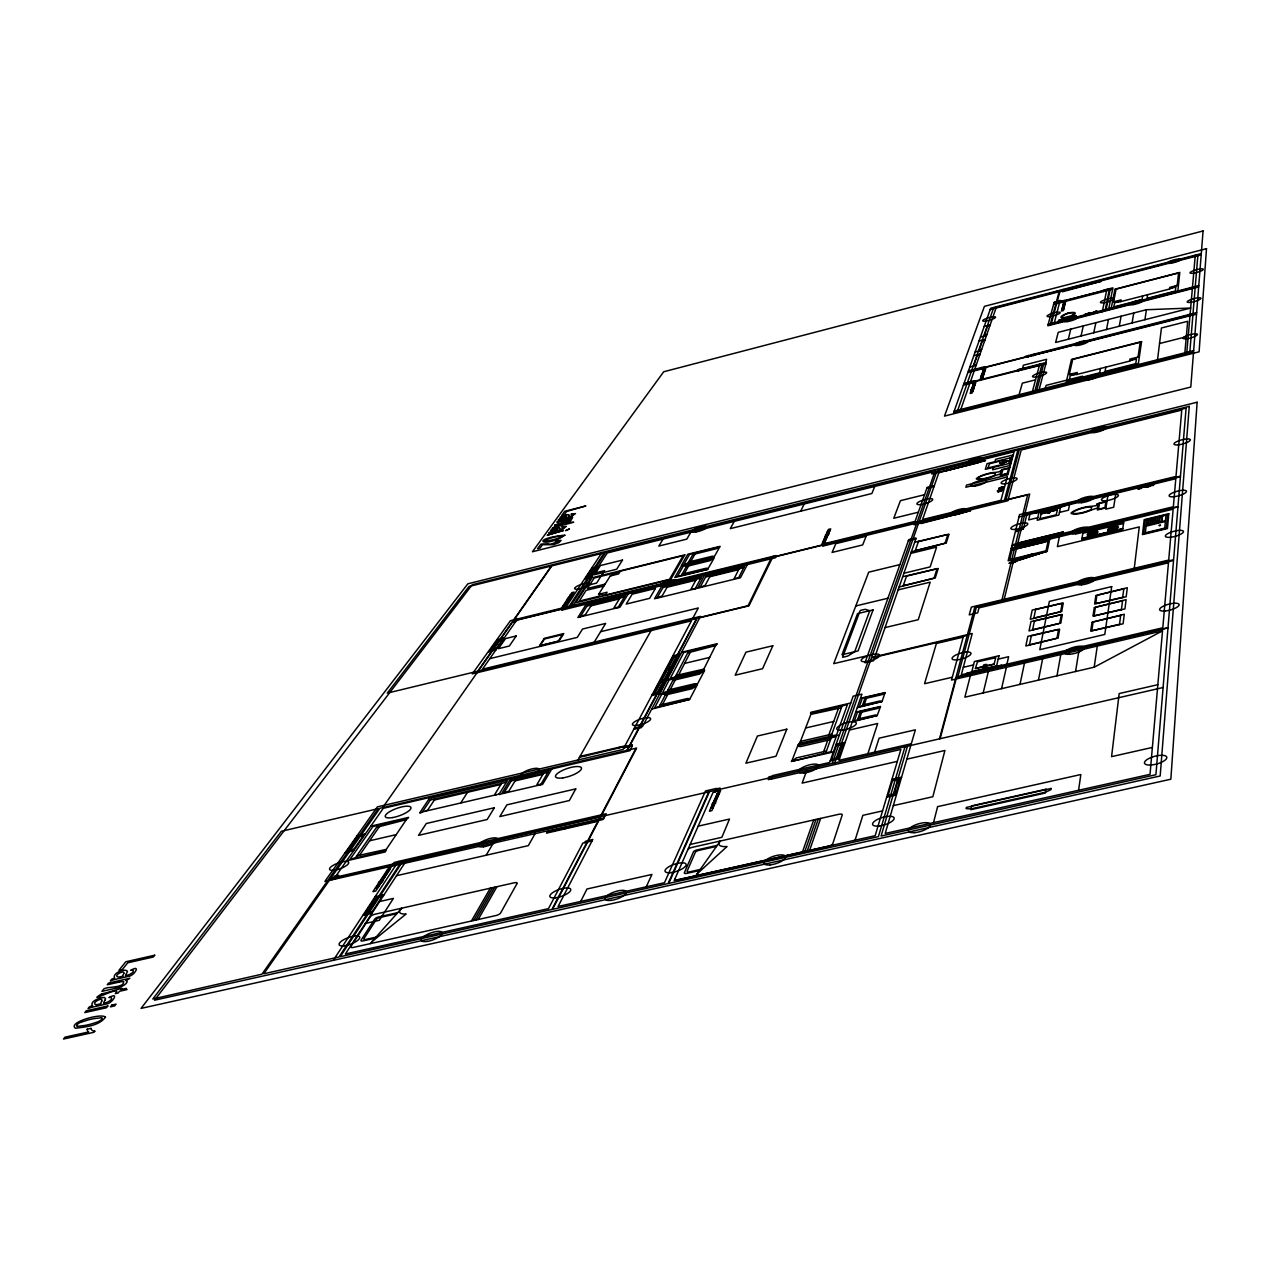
<?xml version="1.0" encoding="UTF-8"?>
<svg xmlns="http://www.w3.org/2000/svg" width="1270" height="1270" viewBox="0 0 1270 1270"><rect width="100%" height="100%" fill="white"/><g stroke="black" fill="none" stroke-linecap="round" stroke-linejoin="round"><path stroke-width="1.5" d="M566.595 515.953L566.531 516.287A22.622 5.001 -17.9 0 0 566.499 517.366L565.61 517.588A7.128 1.572 -17.9 0 1 563.086 518.144L561.546 517.588L566.404 515.652M1011.809 562.308L1011.491 560.578L1031.446 554.355M747.331 564.61L740.394 577.818L738.41 578.199L744.537 566.071L706.469 575.405L699.913 587.55L697.547 588.185L704.628 575.088M1012.015 561.769L1012.063 560.578L1033.986 553.72M986.044 667.306L986.361 664.781M697.516 588.2L695.15 588.836L701.77 576.628L663.924 585.914L656.876 598.122L654.526 598.773L662.13 585.581M963.628 635.556L951.532 680.069L1162.526 630.841L1150.033 774.335L885.206 833.453L915.368 729.821L879.078 738.188L874.601 752.173M1186.656 354.012L1195.276 255.143M1184.862 352.806L1187.672 321.294L1161.431 327.993L1157.541 359.712M1166.416 527.987L1167.622 514.779M1164.796 527.891L1165.987 515.064L1146.842 519.7L1145.381 532.559M1161.351 521.557L1161.891 516.064M1161.907 521.43L1162.447 515.938M1158.986 522.129L1159.526 516.636M1159.526 522.002L1160.082 516.493M1156.779 522.668L1157.351 517.16M1157.335 522.526L1157.891 517.033M1155.017 523.097L1155.589 517.588M1177.83 290.957L1179.814 272.415L1114.917 289.195L1111.266 308.086M1154.462 523.224L1155.049 517.716M1177.211 285.417L1178.56 273.002L1116.076 289.163L1113.647 301.8L1120.743 301.609L1169.559 289.036L1177.211 285.417L1169.765 287.353L1169.559 289.036M1152.271 523.748L1152.858 518.239M1152.811 523.621L1153.398 518.112M1150.064 524.288L1150.668 518.779M1150.62 524.145L1151.207 518.636M1152.652 484.87L1153.509 484.14M1148.413 524.685L1149.032 519.176M1153.351 485.537L1153.446 484.68M1150.715 486.188L1150.81 485.331M1152.049 485.711L1152.223 484.172M1146.397 525.415L1147.858 524.812L1148.477 519.303M1149.175 485.553A11.462 3 -15.2 0 0 1149.382 486.41L1147.334 486.902A11.43 3 -15.3 0 0 1147.763 485.902M1150.287 485.457L1153.97 484.553L1147.556 485.95M1143.667 533.463L1145.191 520.192M1147.588 485.584L1147.477 486.632L1144.413 487.378L1144.54 486.331M1134.269 568.277L1139.269 526.907L1057.386 546.64L1059.402 536.654M1141.095 488.521L1141.206 487.664M1141.27 487.172L1140.412 487.855M1141.73 487.537L1137.952 489.14L1144.492 486.775M1139.793 488.696L1140 487.156M1138.46 489.172L1138.571 488.315M1122.664 597.598L1123.823 588.55M1119.489 624.634L1120.711 615.093M1121.394 609.759L1122.585 600.488M1158.049 266.065L1158.24 264.747M1078.579 790.289L1080.849 774.525L937.593 806.656L933.513 822.674M1147.588 294.703L1147.048 298.323L1175.385 291.02L1175.829 287.052L1171.257 288.242M970.375 675.672L964.867 697.182L1094.184 667.194L1097.28 646.065M1144.921 319.738L1146.381 309.737L1190.673 308.038L1055.64 342.455L1058.212 332.343L1146.381 309.737M1138.031 357.045L1140.206 342.265L1072.721 359.426L1069.276 374.459L1076.833 374.475L1129.633 361.109L1138.031 357.045L1129.951 359.092L1129.633 361.109M1115.79 493.347L1113.695 507.238L1105.726 509.175L1107.932 495.252M1090.724 630.793L1092.025 622.411M1093.025 615.871L1094.28 607.727M1142.619 295.974L1142.063 299.609L1113.853 306.864L1114.631 302.816L1119.156 301.657M1095.677 603.425L1096.899 595.471M1091.803 630.539L1093.089 622.157M1094.089 615.617L1095.343 607.473M1094.629 603.679L1095.851 595.725M982.869 668.004C988.917 667.734 980.313 669.56 984.393 665.924M1105.821 502.11L1104.916 507.619L1098.613 509.238M628.301 593.804L619.887 607.282L617.966 607.647L625.459 595.281L588.042 604.457L580.136 616.823L577.866 617.506L586.343 604.107M1075.563 671.512L1079.008 650.319M1132.094 323.024L1133.729 312.976M1098.486 509.079L1099.439 503.539L1105.726 501.967M983.821 665.417L986.314 664.67M1056.989 675.815L1060.783 654.574M1119.283 326.311L1121.077 316.23M1120.743 301.609L1121.045 299.895L1113.647 301.8M1061.736 611.267L1063.212 603.266M1057.005 638.08L1058.545 629.682M1059.767 623.11L1061.275 614.934M1058.069 637.826L1059.624 629.428M1060.815 622.856L1062.323 614.68M1105.868 367.125L1105.059 371.443L1135.745 363.696L1136.444 358.95L1131.506 360.204M1060.688 611.505L1062.165 603.52M1100.503 368.49L1099.661 372.808L1069.149 380.524L1070.245 375.714L1075.15 374.475M1038.463 680.117L1042.606 658.812M1106.503 329.581L1108.472 319.469M1069.546 504.619L1068.451 510.207L1059.45 512.397M1108.488 310.182L1112.885 287.814L1103.106 290.385L1103.312 291.592M1115.076 277.209L1115.33 275.876M1064.816 506.047L1034.59 513.318M1105.726 290.973L1106.011 289.592M1102.281 311.769L1106.853 289.369M551.831 768.953L542.576 784.415L540.702 784.733L548.973 770.509L512.381 779.05L503.73 793.258L501.491 793.925L510.778 778.542M1029.383 645.144L1031.399 635.492M1032.526 630.079L1034.478 620.697M1057.481 509.921L1056.132 514.842L1040.193 518.668M1049.718 539.178L1047.147 551.402L1008.142 560.8L1019.556 514.62L1175.988 476.44L1181.767 410.083L1021.255 449.993L1007.888 500.713L822.579 546.163L823.23 544.671M1033.748 618.426L1035.685 609.251M1020 684.403L1024.477 663.051M1093.74 332.835L1095.867 322.691M1081.945 378.825L1082.5 376.174L1046.083 385.381L1045.4 388.048M1045.845 551.72L1048.433 539.48M1095.359 312.341L1095.581 311.356M1049.623 510.413C1047.956 510.588 1053.306 509.492 1049.671 512.08M1094.026 312.182L1097.026 310.991L1091.867 312.801M1044.877 541.988L1015.286 549.132M1091.803 313.087L1089.342 313.277M1076.833 374.475L1077.277 372.443L1069.276 374.459M1089.406 313.706L1089.724 312.61L1088.072 313.261A8.985 1.857 -15.8 0 1 1088.184 313.785M1087.326 313.912L1084.453 314.658L1089.469 313.468M1001.57 688.673L1006.396 667.274M1006.935 664.162L1008.618 656.701L998.188 659.146M1081.008 336.106L1083.294 325.914M1085.771 314.817L1085.993 313.833M1040.051 518.541L1041.082 513.921M1001.601 665.178L966.803 673.179M1000.935 665.559L967.296 673.417M995.664 657.876L994.14 664.115L975.408 668.48M1029.97 514.271L1028.637 519.906L1037.781 517.684M1075.801 315.627L1073.261 316.373M1075.817 317.198L1076.182 315.611L1058.672 320.119L1058.259 321.723M983.186 692.928L988.362 671.481M1068.292 339.344L1070.753 329.136M1019.334 544.005L1019.683 542.528L1063.45 531.939L1013.19 544.56L1012.936 545.56M1022.921 529.066L1016.397 531.558L1016.635 530.59M1026.731 515.064L1023.398 528.939L1015.524 530.86M1009.444 560.483L1012.476 548.18M975.439 668.369L977.44 661.861L995.616 657.749M1063.434 309.277L1065.133 302.72M1065.705 301.308L1063.339 310.594L1061.387 311.102L1064.609 300.339L1059.958 301.498M1061.99 309.658L1063.688 303.085M1059.196 321.104L1060.275 319.897M1062.18 309.61L1063.879 303.038M1063.244 309.34L1064.927 302.768M1045.734 362.617L1046.591 359.315L1023.382 365.236L1022.429 368.554M1061.387 302.435L1061.752 301.038M1038.669 391.382L1046.226 362.49L1018.27 369.602M1053.957 324.199L1060.148 300.355L1054.259 302.403M1062.672 290.798L1062.418 291.783L1101.407 281.257L1057.005 292.275M1062.784 290.766L1063.149 289.417M568.531 516.858A28.813 6.366 -17.8 0 1 568.801 515.62L568.817 515.35M1031.97 393.081L1039.749 364.141M939.498 738.759L967.232 635.397L871.363 658.05L834.692 762.794M967.391 634.809L974.836 607.076L1001.76 600.662L1027.605 494.856L919.194 521.446L871.569 657.463L972.233 633.508L961.326 674.814L1162.796 627.777L1173.147 509.159L1011.19 548.497M940.133 738.616L956.564 677.259L1168.003 627.904M1002.093 490.331L1002.395 489.204M1002.633 488.363L1002.935 487.251M1009.491 464.423L1011.618 456.597M1007.332 473.297L1008.65 468.471M1056.878 292.306L1057.259 290.957M1000.601 491.315L1000.871 490.299L997.823 491.871L1000.633 491.172M1001.808 486.918L998.76 488.474L1003.316 487.362M1001.633 488.617L1001.935 487.489M1001.649 489.394L1001.522 489.839A10.906 2.762 -16.1 0 0 998.474 490.68L997.204 490.998L998.633 490.109A10.827 2.715 -16 0 0 1001.633 489.458M998.284 491.887L998.553 490.871M1001.363 474.774L1002.808 469.789L1008.555 468.328M1002.506 462.661L1000.855 463.121L1008.38 461.026M1008.65 460.804L1002.903 462.248M1033.526 355.775L1033.971 354.171M988.108 467.916L1003.205 464.296L1005.126 459.93M1004.173 463.804L1005.221 460.026M1019.064 394.716L1022.334 383.175L1035.526 379.825M1024.255 369.602L1024.731 367.967M1028.16 357.14L1028.621 355.536M568.801 515.429L568.817 515.382A13.335 2.937 -18 0 0 568.865 515.128M1025.779 357.219L1196.515 314.166M993.283 467.392L992.6 469.773L1010.031 465.455L1012.857 455.041L995.616 459.311L994.934 461.708M1025.271 357.346L1025.557 356.314L1196.642 312.626M1018.826 370.999L1019.302 369.348L1015.873 371.221M895.461 795.115L900.605 777.478M907.447 746.331L881.094 836.041L1155.922 774.716L1173.543 560.451L976.328 607.409L957.818 676.767L1168.019 627.697M904.938 746.903L878.411 836.628L668.75 883.412L709.438 791.718M1016.397 371.094L1045.797 364.125M988.028 467.804L989.505 463.756L1004.554 459.946M887.651 796.877L892.905 779.24M559.498 528.447L559.578 528.209A13.525 3.016 -18.1 0 0 559.61 527.987M855.075 840.184L862.854 815.34L882.555 810.895M934.117 577.977L936.958 569.024M945.15 543.068L947.801 534.702M935.323 577.691L938.149 568.738M946.309 542.782L948.944 534.432M867.87 753.713L877.697 723.487L849.455 730.028M876.649 715.661L875.649 714.915L857.79 719.058M879.475 707.057L877.792 708.406L860.028 712.533M881.253 701.627L880.269 700.897L862.616 705.009M884.015 693.214L882.364 694.547L864.806 698.643M880.3 706.834L857.425 712.184L854.44 720.804L877.205 715.534L880.586 706.453L855.932 712.041M884.936 692.944L862.235 698.309L859.314 706.739L882.047 701.469L885.111 692.594L860.743 698.183M559.514 528.399L559.53 528.352A29.21 6.54 -17.9 0 0 559.244 529.78M982.424 377.126L984.964 369.522M982.631 377.079L985.171 369.475M984.187 374.507L983.424 374.698M984.091 367.855L980.297 379.127L982.361 378.603L985.949 367.855L967.867 372.523M981.091 377.46L983.647 369.856M981.297 377.412L983.853 369.808M984.599 367.728L984.949 366.697L968.438 370.903M981.123 375.285L981.932 374.967M1110.694 528.51L1113.282 527.542M974.122 388.731L973.344 388.922M981.361 369.078L981.9 367.474M859.441 718.677L861.679 712.153M864.251 704.628L866.426 698.262M972.296 391.43L974.979 383.588M972.502 391.382L975.185 383.524M903.129 586.042L906.669 575.755M915.21 550.91L918.512 541.306M857.425 720.122L860.393 711.486M862.266 706.041L865.156 697.627M971.058 389.382L971.836 389.191M974.106 381.841L970.121 393.494L972.201 392.954L975.979 381.857L963.406 385.096M970.947 391.779L973.63 383.921M971.153 391.731L973.836 383.873M974.614 381.714L974.979 380.651L964.009 383.413M809.593 850.44L820.674 818.388M971.344 383.064L971.915 381.397M933.72 486.664L934.021 485.807L927.163 487.362L915.099 521.383L827.135 542.973L826.119 545.29M939.054 471.329L938.546 472.805L985.52 460.534L931.894 474.012L932.593 472.043L607.314 552.942L573.087 605.33M807.196 850.979L818.34 818.928M915.686 538.956L916.019 538.004L908.78 539.607L864.997 662.781L873.522 660.765L915.845 538.909L908.24 540.766M914.448 523.621L914.051 524.732L970.597 510.699L921.052 523.51L921.623 521.875M921.194 523.478L921.766 521.827M960.199 411.21L996.49 306.721M804.815 851.503L816.007 819.452M838.581 758.889L844.264 742.585M802.434 852.043L813.673 819.975M973.598 366.03L977.567 354.663M978.837 351.044L982.678 340.106M984.091 336.042L987.79 325.501M832.215 763.365L917.194 521.938L772.382 557.466M831.167 760.587L836.946 744.268M1092.263 534.305L1095.184 532.813M825.77 752.856L831.183 737.822M823.627 751.665L827.754 740.267M831.151 736.092L842.074 705.866M828.834 734.822L838.438 708.422M806.593 771.033L802.116 783.114L897.334 761.381M985.695 667.385L983.282 668.068M793.21 760.349L796.195 757.968L826.437 751.014M799.036 745.252L798.671 746.442L800.592 746.554L830.532 739.632M791.972 760.651L797.83 745.506L836.2 736.663L830.834 751.697L791.289 761.46L833.374 751.967M799.687 743.363L811.403 713.026M999.712 463.153L1002.601 462.216M874.728 486.553L871.871 493.506L730.313 528.637L734.187 521.51M494.808 794.353L501.555 783.399M1089.977 533.956L1095.105 532.511M712.629 807.799L718.82 793.559M715.74 803.069L714.804 803.291M712.153 803.672L713.073 803.465M712.66 803.783L709.406 811.212L711.883 810.657L720.63 790.543L715.153 791.797M712.756 803.529L720.058 788.067L716.423 788.908M711.025 808.164L717.232 793.925M711.264 808.101L717.471 793.877M1050.56 510.619L1050.131 512.334M983.266 667.607L984.171 665.528M824.595 541.703L829.231 531.146M824.817 541.655L829.469 531.082M823.817 544.528L830.691 528.86L828.373 529.431L821.801 544.37L827.087 543.068M823.071 542.084L827.722 531.527M823.293 542.02L827.945 531.463M708.819 791.861L668.099 883.555L552.529 909.352L600.869 816.61L1163.098 687.514M1115.568 527.923L1114.409 528.828M646.255 886.809L651.923 874.458L586.962 889L580.723 901.43M800.735 511.159L804.1 504.111M775.684 556.339L776.049 555.593L510.429 620.697L472.329 673.878L691.467 620.808L623.046 749.443L377.412 806.879L324.914 881.396L603.901 818.023M776.272 556.197L775.557 557.689L561.61 610.172L562.642 608.616M773.176 556.228L748.951 605.822L697.103 618.379L627.507 750.205M703.199 670.433L715.978 644.7M696.119 686.34L661.575 694.547L654.685 707.692L689.61 699.452L696.865 685.625L659.447 694.357M703.548 671.735L669.211 679.942L662.511 692.753L697.167 684.578L704.691 670.306M688.562 699.691L689.007 698.627L687.308 698.563L660.067 705.009M695.071 686.594L692.245 688.658L665.242 695.055M695.96 684.816L696.389 683.784L694.706 683.736L667.814 690.118M702.31 672.068L699.532 674.068L672.862 680.434M1008.634 461.026L1008.126 461.248M123.714 973.677C126.174 969.026 112.411 975.392 118.11 977.09A10.493 3.127 -21.6 0 0 121.491 976.519L122.777 976.265M739.108 568.785L734.235 578.453L738.568 577.834M101.695 1001.22C104.188 996.029 90.122 1003.078 95.996 1004.634M678.704 674.799L690.356 652.256M675.148 677.116L688.546 651.288M662.591 704.405L667.75 694.468M670.306 689.531L675.322 679.831M635.905 748.443L600.392 816.499L330.772 878.3L379.92 808.26L636.587 748.093L600.996 816.356M659.225 706.612L666.067 693.483M667.004 691.69L673.656 678.894M584.708 842.629L585.375 841.359L592.804 839.438L558.07 906.494L664.464 882.745L705.501 790.956L716.629 788.4L715.058 792.004L713.01 792.48L674.211 880.554L875.157 835.708L900.89 749.427L771.35 779.113L772.779 775.525L829.659 762.476L853.154 696.166L861.933 694.103L838.93 760.349L911.32 743.744M596.709 819.674L595.551 821.88L546.529 833.104L547.084 832.12L565.499 828.008M631.666 746.03L632.365 744.744L579.39 757.317M642.001 726.408L641.334 727.662L634.778 729.028L635.333 727.98M659.019 693.817L679.863 654.209M588.359 823.531L588.883 822.547M626.951 750.348L696.595 618.506L477.949 671.465L382.81 807.403M654.669 693.991L661.21 681.641M692.848 618.22L698.294 607.981L600.583 631.714M624.903 747.617L625.935 745.665L579.882 756.444M652.526 695.357L673.592 655.717M710.232 575.85L705.12 585.391L700.072 587.248M618.712 748.125L619.173 747.252M714.232 556.8L720.026 546.354L687.769 554.26L681.418 565.388L714.089 557.276L683.99 564.229L689.626 554.307L719.63 546.878M707.93 568.881L714.026 558.197L681.339 566.134L674.83 577.533L707.898 569.341L677.434 576.358L683.212 566.198L713.375 558.768M564.499 828.881L565.086 828.754M713.184 557.038L713.549 556.244L712.073 556.26L688.594 562.054M718.55 547.164L716.153 548.783L692.833 554.545M706.977 569.103L707.342 568.277L705.85 568.293L682.101 574.135M712.47 558.99L710.025 560.642L686.451 566.452M696.293 579.342L691.039 589.089L695.309 588.47M553.688 831.469L554.228 830.485M586.121 755.745L586.613 754.872M577.993 759.968L651.081 630.587M690.769 561.515L694.992 554.022M684.308 573.595L688.626 565.912M535.369 833.168L528.336 845.614L396.494 875.713M687.911 563.261L693.515 553.355M681.403 575.389L687.133 565.229M478.187 919.512L496.967 886.682M475.917 920.02L494.744 887.19M667.607 586.375L662.114 595.963L657.05 597.837M471.392 921.02L490.315 888.19M473.662 920.528L492.538 887.682M104.87 1000.284L105.235 999.617A20.082 6.064 -21.9 0 0 105.616 998.76L104.41 997.426L100.457 997.95M690.88 532.162L686.832 539.115L658.828 546.068L663.067 539.083M543.449 773.382L536.861 784.749L540.925 784.304M486.124 855.25L493.538 842.756M515.699 779.859L508.937 791.019L503.936 792.909M619.919 597.995L613.966 607.87L618.157 607.282M594.233 642.112L605.679 623.411L582.533 629.031L577.278 637.381L489.807 658.638M498.951 794.417L507.635 780.24L431.689 797.973L422.164 812.276M605.314 595.09L607.108 592.233L598.599 594.328L610.267 575.961L620.347 571.167L683.165 555.641L669.544 579.311L605.314 595.09L598.599 594.328M620.347 571.167L618.617 573.913L610.267 575.961M591.55 604.949L585.375 614.664L580.327 616.521M600.091 594.503L598.98 596.249L579.152 601.123L586.121 590.375L603.901 585.994M612.505 574.897L613.569 573.23L594.154 578.025L587.343 588.502L605.076 584.136M460.677 803.005L467.535 792.289M558.371 641.017L562.515 634.603M559.102 640.842L563.785 633.571L544.354 638.302L539.528 645.605M370.999 913.574L383.159 894.985M590.852 577.263L597.741 566.722M404.733 863.108L345.376 953.976L548.481 908.637L582.882 843.042L592.026 840.962M540.274 645.414L544.512 638.985M333.264 960.342L398.304 861.409L606.123 813.737L603.139 819.499L565.563 827.881M566.007 607.06L601.996 552.45M363.776 915.21L376.015 896.604M565.023 609.33L566.611 606.917M585.327 578.628L592.264 568.071M377.603 887.428L389.334 869.696M377.888 887.365L389.62 869.632M381.921 881.729L375.777 891.016L372.935 891.667L389.572 866.584M382.111 881.428L394.033 862.505L398.208 861.552M564.737 605.52L572.024 594.487M563.197 608.489L574.024 592.106L571.786 592.661L561.451 608.266L566.547 607.012M376.047 887.778L387.794 870.045M435.118 798.894L427.784 809.942L425.132 811.26M563.483 605.822L570.801 594.789M419.719 812.848L430.038 797.401M385.112 851.075L407.035 818.594M1111.615 529.542L1112.425 529.257M359.632 855.17L379.333 826.722M355.314 857.933L377.936 825.357M335.455 878.983L338.661 875.205L334.534 876.157L331.994 879.777M495.094 650.192L503.396 638.302M515.763 621.411L482.441 669.211L700.437 616.379L642.668 726.25L634.333 728.218M516.874 619.855L517.43 619.061L514.604 619.76L512.969 622.094L516.35 621.268L517.446 619.712M352.838 850.805L364.474 834.184M336.185 875.649L383.238 808.323L629.809 750.729L632.349 745.871L623.887 747.855M514.096 621.824L515.795 619.379M715.534 645.605L687.721 652.891M489.315 651.605L497.681 639.699M491.363 650.383L498.507 640.191M346.075 852.376L357.791 835.724M695.706 875.856L720.296 841.026A16.558 5.509 -18 0 0 727.043 846.519L697.151 873.808M406.321 819.658L376.539 827.373M1002.268 490.299L998.363 491.601M1041.114 513.858L1057.402 509.81L1041.098 513.842M1048.448 511.032L1050.877 510.381M1050.1 512.604L1050.004 512.096M94.901 1031.097L93.964 1032.288L63.5 1039.035L64.992 1037.177L88.694 1031.938A26.464 8.176 -21.9 0 1 87.249 1029.192M1048.02 512.937L1048.242 511.318M1147.016 486.458L1145.08 486.997M1145 486.807L1146.985 486.267M985.25 667.575L983.742 668.004M983.599 667.782L985.266 667.29M935.164 577.913L899.144 587.01M1057.974 638.016L1025.827 645.97L1027.859 636.318L1059.386 629.174M370.205 943.658L401.669 908.209A16.272 5.144 -20 0 0 406.114 913.987L372.062 941.562M699.833 587.629L738.442 578.215M503.634 793.353L540.718 784.749M1001.697 489.077L999.919 489.601M1092.137 622.221L1124.283 614.251L1123.093 623.776L1091.009 631.063M999.807 489.41L1001.665 488.871M1094.391 607.536L1126.109 599.662L1124.95 608.917L1093.279 616.125M946.198 542.957L911.352 551.847M1060.64 623.125L1029.017 630.92L1031.002 621.522L1062.101 614.426M1113.79 527.606L1115.489 527.59M1061.593 611.473L1030.272 619.252L1032.224 610.06L1062.942 603.012M1000.252 462.963L1007.062 461.058M1090.787 534.273L1092.438 534.178M1004.046 463.947L1003.348 464.248M109.014 997.664C120.285 990.838 111.919 1004.157 106.045 1004.014A18.066 5.477 -21.8 0 1 103.537 1004.634L93.774 1006.856A38.417 11.748 -22 0 0 91.424 1007.428A9.192 2.794 -21.9 0 0 88.059 1008.586L89.551 1006.729A9.049 2.746 -21.9 0 1 92.488 1005.776M130.81 970.328C141.843 963.708 133.763 976.598 128 976.424A17.685 5.27 -21.5 0 1 125.539 977.043L115.951 979.234A37.576 11.335 -21.8 0 0 113.649 979.805A8.985 2.683 -21.7 0 0 110.347 980.932L111.792 979.138A8.858 2.651 -21.7 0 1 114.665 978.217C111.665 973.582 124.65 967.74 127.492 971.28A19.653 5.842 -21.6 0 1 127.111 972.233L126.778 972.884A42.339 12.748 -21.4 0 0 125.492 975.662M1095.978 595.503L1127.315 587.724L1126.172 596.773L1094.867 603.917M561.959 527.098L566.372 526.367L561.467 529.86A12.192 2.715 -18 0 1 559.689 530.336L559.086 530.495M571.167 514.239L575.532 513.572L570.722 516.938A12.017 2.651 -17.9 0 1 568.976 517.398L568.373 517.557M1007.237 473.44L1001.506 474.916M994.108 664.146L975.503 668.528M1164.638 528.13L1145.651 532.781M1166.178 528.288L1143.968 533.686M1146.238 526.145L1165.098 521.51M1145.35 519.97L1167.352 514.556M1048.798 510.921L1050.163 510.54M1050.147 510.794L1048.925 511.127M1070.753 317.008L1072.721 315.389A10.509 2.159 -15.8 0 0 1069.499 312.753L1067.768 313.198A10.525 2.159 -15.8 0 0 1062.72 317.96L1064.085 318.722M555.006 527.209L573.722 522.256L569.357 522.192L558.054 525.526A14.018 3.127 -18 0 0 555.006 526.351M1007.713 461.248L1006.554 461.581M986.06 665.115L984.361 665.432M1089.946 313.087L1091.359 312.674M1091.39 312.88L1090.025 313.261M558.768 641.112L539.94 645.827M1074.944 317.151L1059.339 321.199M1094.184 667.194L1162.526 630.841M1108.329 530.876L1109.964 530.019M1115.965 526.891L1117.6 526.034M1087.93 535.797L1089.581 534.94M1095.597 531.812L1097.232 530.955M1159.081 525.336L1160.399 524.97M1160.431 525.494L1159.288 525.796M1110.536 529.542L1111.536 529.463M985.917 665.432L986.917 664.464L985.187 664.654M81.201 1022.128L88.281 1019.905A59.88 18.574 -22.2 0 1 93.472 1018.715L101.124 1017.778M1048.337 512.508L1047.512 513.27L1049.195 513.017M101.187 994.156C85.455 1004.284 117.967 986.822 116.697 991.918L115.284 993.68L118.11 993.045L119.507 991.283L127 989.6L126.19 988.362L120.888 989.552L121.904 988.266L105.791 992.934A20.796 6.286 -21.8 0 0 101.521 993.997M798.481 744.553L797.893 745.506M1006.491 461.264L1008.316 460.867M555.006 526.367L552.307 528.383L554.688 527.717M1097.661 507.905L1091.105 510.111A13.494 3.572 -15.6 0 1 1071.181 513.445A4.445 1.175 -15.7 0 1 1071.309 512.778A13.525 3.588 -15.6 0 1 1091.771 506.286L1098.09 505.365M1000.744 473.726L994.632 475.774A12.509 3.08 -16.1 0 1 976.408 478.965A4.112 1.016 -16.2 0 1 976.582 478.377A12.541 3.096 -16.1 0 1 995.601 472.361L1001.379 471.456M1011.507 561.911L1045.131 551.688M1113.552 529.05L1112.282 529.368M100.124 998.045C97.282 998.966 89.678 1002.046 92.488 1005.776M1201.293 253.571L990.648 308.229L953.564 412.893L1193.53 352.266M990.155 309.61L1201.182 254.873M1060.117 300.879L1054.132 302.435L1047.782 325.787L1198.658 286.988M1056.926 302.609L1110.266 288.814L1106.011 310.07L1195.213 287.131M1056.878 302.816L1109.409 289.211L1105.186 310.277L1051.147 324.183L1060.069 290.894L1197.88 255.127L1192.959 314.166L971.598 370.681L993.521 308.15L1059.275 291.1L1050.274 324.596L1195.197 287.322M1053.592 304.451L1112.615 289.179M1063.434 303.149L1065.371 302.657M984.202 326.438L990.171 324.882M987.488 326.374L989.87 325.755M1061.736 309.721L1063.688 309.213M984.409 335.153L986.822 334.534M980.472 336.979L986.52 335.423M979.027 341.043L985.107 339.471M1088.072 313.261L1089.676 312.849A9.017 1.857 -15.7 0 0 1089.295 313.499M982.361 340.995L984.806 340.376M1048.194 324.31L1198.769 285.559M979.17 350.123L981.631 349.488M975.138 351.996L981.313 350.409M973.852 355.632L980.059 354.028M977.249 355.6L979.726 354.965M973.931 365.077L976.44 364.426M969.82 366.998L976.106 365.379M983.393 369.935L985.425 369.411M569.262 516.668L571.659 515.89A5.048 1.111 -17.9 0 0 571.389 514.112M560.006 529.59L562.419 528.78A5.112 1.143 -18 0 0 562.165 526.955M980.837 377.523L982.885 377.015M973.376 383.984L975.439 383.461M1159.526 343.535L1186.291 336.74M970.677 391.843L972.756 391.319M564.229 522.827L564.848 522.668A12.414 2.746 -17.9 0 0 566.706 522.16M954.199 411.099L1193.657 350.583M568.166 517.62L562.054 519.16A25.368 5.651 -18 0 0 560.403 519.605A6.08 1.349 -18 0 0 558.133 520.351L558.736 519.509A6.001 1.333 -18 0 1 560.737 518.874C557.308 517.35 566.182 513.54 568.817 514.906M564.007 522.875L554.577 525.256L569.436 519.779L566.801 519.684A11.462 2.54 -18 0 0 565.166 520.065L556.816 522.16L572.707 517.493L570.262 518.763A5.969 1.318 -18 0 1 571.595 519.43A5.699 1.27 -18 0 1 566.769 522.24M558.879 530.558L552.688 532.114A25.717 5.794 -18.1 0 0 551.005 532.559A6.175 1.381 -18 0 0 548.719 533.321L549.338 532.447A6.08 1.365 -18 0 1 551.37 531.812C547.957 530.034 557.149 526.256 559.594 527.844M932.243 473.027L939.34 471.265M945.42 470.964L978.503 462.74M591.582 568.246L598.424 566.547M591.772 568.817L593.138 568.484L587.2 577.533L585.819 577.866M593.042 568.627L597.154 567.611M590.788 570.325L592.153 569.976M926.798 488.378L934.021 486.585M1009.793 467.662L1001.887 469.614L1000.22 475.583L1008.174 473.631M1001.697 470.313L1000.125 470.964L1001.617 470.598M594.042 573.246L604.615 570.627L596.598 583.073L585.914 585.708M586.819 576.342L588.2 576.008M587.296 577.374L591.439 576.342M584.629 578.803L591.534 577.088M924.56 494.697L900.43 500.666L893.778 518.255L918.353 512.207M999.347 487.997L1004.364 486.759M1003.078 488.251L999.442 489.934L1002.84 489.093M570.293 594.916L572.532 594.36M827.421 531.59L829.754 531.019M998.426 491.379L1003.443 490.141M568.325 598.249L567.357 598.646L568.198 598.44M570.008 597.837L570.849 597.63L569.881 598.027M826.278 534.781L825.325 535.162L826.199 534.956M828.04 534.337L828.913 534.13L827.961 534.527M562.975 605.949L565.245 605.393M822.769 542.147L825.119 541.576M587.01 606.06L624.491 596.868M663.019 587.502L700.913 578.199M705.612 576.993L743.744 567.642M590.994 605.838L619.379 598.884M667.099 587.248L695.817 580.215M709.771 576.739L738.664 569.658M580.009 616.934L617.982 607.663M656.765 598.233L695.166 588.851M496.967 639.874L504.111 638.127M497.078 640.54L502.682 639.318M495.903 642.223L497.332 641.874M985.25 664.448L983.234 665.464L984.012 665.893M914.686 542.242L948.738 534.178M918.385 541.655L947.102 534.654M1018.969 516.953L1175.798 478.711L1173.353 506.746L1011.825 545.83M1147.334 486.902L1149.382 486.41M1048.496 512.747L1049.718 512.445M491.125 649.033L492.569 648.684M489.918 650.748L495.808 649.16M488.601 651.78L495.824 650.018M1106.98 501.221L1098.423 503.301L1097.312 509.984L1105.932 507.889M543.782 639.159L563.245 634.413M1098.296 504.095L1096.788 503.857L1096.629 504.809L1098.248 504.412M915.337 550.545L944.308 543.496M910.812 553.387L936.593 547.116L930.196 566.88L903.922 573.246M540.639 645.477L557.768 641.318M899.779 564.626L868.712 572.167L833.723 663.654L867.521 655.669M1025.938 541.56L1056.926 534.003M1012.412 548.386L1048.385 539.686M1012.365 548.577L1048.337 539.877M1012.079 549.91L1048.099 541.195M902.716 576.707L937.958 568.468M1082.881 533.273L1123.521 523.446M906.526 576.135L936.244 568.96M1081.961 538.401L1122.823 528.542M1083.278 538.321L1121.426 529.13M1098.868 534.733L1105.837 533.051M1098.804 535.194L1105.773 533.527M1083.135 539.163L1121.315 529.955M1147.858 524.812L1165.161 520.859M1009.698 559.578L1046.051 550.815M903.256 585.66L933.244 578.437M898.144 589.883L930.196 582.168L918.242 619.697L885.031 627.602M855.789 605.965L887.857 598.249M681.545 652.272L717.248 643.699M716.851 644.493L683.816 652.431L670.306 678.259L704.088 670.211M672.798 655.907L680.641 654.018M673.1 656.638L674.656 656.272L668.417 668.052L666.829 668.433M674.56 656.447L679.275 655.32M684.593 663.416L709.66 657.415M668.512 667.861L674.068 666.544M666.433 669.195L668.02 668.814L661.622 680.863L660.019 681.244M667.909 669.004L672.671 667.861M676.005 675.434L703.485 669.195M661.718 680.672L666.528 679.529M1168.702 560.07L971.359 607.092L969.232 614.886L977.694 612.87L979.011 607.87L1168.463 562.769M667.115 679.767L703.659 671.052M659.606 682.022L665.924 680.688M652.336 694.357L660.448 692.436M651.716 695.547L659.828 693.626M659.543 694.15L697.167 684.578M1035.606 609.584L1061.514 603.456M1097.629 595.09L1123.775 588.883M1033.828 618.077L1059.942 611.902M1096.343 603.488L1122.696 597.265M651.685 709.12L689.61 699.452M963.184 637.159L936.403 643.477L924.544 683.72L952.294 677.243M1034.415 621.046L1060.609 614.87M1096.089 607.076L1122.537 600.837M1032.605 629.73L1059.021 623.506M1094.772 615.696L1121.442 609.409M1031.319 635.841L1057.894 629.602M1093.835 621.76L1120.664 615.458M1029.462 644.779L1056.243 638.492M1092.486 630.603L1119.537 624.269M963.311 667.306L973.518 664.908M985.425 665.686L985.885 667.02M511.254 780.907L547.91 772.35M430.324 800.021L506.412 782.272M515.08 780.891L542.846 774.414M434.372 800.036L500.872 784.511M810.8 712.311L850.757 702.993M810.435 713.248L847.407 704.628L836.612 734.822L798.687 743.585M841.407 707.739L811.101 714.343M857.472 707.644L882.142 701.484M422.418 811.895L499.173 794.052M420.259 812.975L421.195 812.768M499.523 794.56L500.459 794.337M370.776 826.167L408.638 817.372M407.956 818.388L372.92 826.516L350.171 859.123L386.048 850.852M805.609 727.996L833.691 721.471M356.949 835.93L365.315 833.993M852.567 721.741L877.332 715.502M356.965 836.898L358.632 836.517M358.473 836.755L363.49 835.596M355.314 839.264L356.981 838.867M116.221 988.139L101.949 991.346L103.346 989.6C104.505 986.028 123.968 988.774 123.73 981.726A4.175 1.254 -21.6 0 0 123.111 981.567L121.063 981.726A16.954 5.112 -21.7 0 0 118.824 982.17M369.602 840.788L396.208 834.628M831.866 734.123L802.894 740.823A2.588 0.794 -17.4 0 0 800.084 742.315M798.306 744.585L839.359 735.092M348.615 848.773L350.298 848.376M348.79 850.535L353.854 849.36M346.932 851.17L348.615 850.773M345.234 852.567L353.695 850.614M836.041 744.474L845.169 742.378M356.791 855.821L385.826 849.487M843.851 743.728L842.026 744.156L837.136 758.126L838.994 757.714M836.454 745.649L841.947 744.379M841.216 746.458L843.058 746.046M346.504 860.854L385.334 851.916M1113.155 527.637L1114.123 527.479M837.962 755.777L839.819 755.364M831.675 759.174L837.232 757.904M1157.843 684.689L1119.172 693.563L1111.568 756.634L1152.366 747.443M830.247 760.793L839.518 758.682M772.573 776.018L768.906 776.875L768.128 778.78L768.366 779.605L771.43 778.891M554.101 830.707L588.82 822.674M716.931 794.004L719.376 793.433M387.175 870.188L389.969 869.553M906.828 759.174L944.928 750.475L932.847 796.734L893.302 805.64M496.506 794.671L494.983 794.702M379.651 881.983L378.397 882.539L379.444 882.301M381.762 881.507L382.826 881.269L381.556 881.809M710.708 808.228L713.184 807.672M375.412 887.936L378.238 887.285M375.126 896.81L384.048 894.778M891.937 779.447L901.573 777.272M375.158 897.922L376.936 897.509L366.458 913.463L364.649 913.86M900.24 778.732L898.319 779.161L893.874 794.274L895.826 793.845M376.761 897.779L382.127 896.556M892.461 780.732L898.239 779.415M698.167 826.167L729.504 819.055L721.884 837.295L690.118 844.471M373.428 900.541L375.206 900.144M897.588 781.653L899.509 781.225M379.635 901.525L393.398 898.414L379.301 920.305L365.315 923.449M366.427 911.177L368.221 910.765M894.62 791.734L896.572 791.289M366.633 913.193L372.046 911.955M888.095 795.353L893.953 794.02M362.871 915.416L371.904 913.368M886.666 797.1L896.429 794.893M397.716 912.638L378.587 916.956A3.207 1.016 -20.2 0 0 374.825 918.924L361.029 940.213A3.27 1.048 -20.4 0 0 363.109 940.895L375.015 938.244M396.796 913.686L380.143 917.448A3.207 1.016 -20.2 0 0 376.38 919.401L363.887 938.705A3.254 1.048 -20.4 0 0 365.982 939.403L375.968 937.165M717.217 845.375L697.055 849.916A3.27 1.08 -18.3 0 0 693.436 851.884L684.371 872.712A3.318 1.111 -18.4 0 0 686.911 873.347L699.468 870.537M716.486 846.407L698.944 850.36A3.27 1.08 -18.3 0 0 695.325 852.329L687.133 871.204A3.318 1.111 -18.4 0 0 689.673 871.823L700.214 869.474M118.824 982.17L107.251 984.774L108.633 983.043L129.842 978.281L125.905 980.551M1002.84 462.486L1006.634 461.581M100.743 1003.808L99.409 1004.11A10.716 3.238 -21.8 0 1 95.933 1004.681M87.138 1029.24L90.726 1028.43M104.013 1003.078L104.521 1002.967A5.159 1.572 -21.8 0 0 108.141 1001.808A7.588 2.302 -21.8 0 0 109.379 997.394M1049.718 510.381L1050.56 510.302M1048.877 513.096L1048.131 513.128M561.61 535.686L555.911 536.765A39.83 9.08 -18.1 0 0 552.196 537.718L547.322 539.242A4.175 0.937 -18.1 0 0 545.751 541.29M545.909 541.195L551.418 540.131A40.18 8.969 -18 0 0 555.133 539.178L560.038 537.654A4.032 0.905 -18 0 0 561.784 535.591M1108.726 528.177L1110.218 528.272M1115.711 528.637L1117.219 528.733M1106.853 532.956L1107.884 532.876M1088.39 533.098L1089.866 533.194M1095.312 533.559L1096.804 533.654M1000.379 463.153L999.807 463.296M77.819 1026.351L85.217 1025.398A59.611 18.066 -21.8 0 0 90.44 1024.207L97.568 1021.969A6.017 1.841 -22 0 0 101.425 1017.603M547.576 543.878L540.988 544.084L537.528 548.703L540.083 548.068L542.56 544.655A11.303 2.572 -18.1 0 1 544.258 544.719L553.609 544.671L558.99 542.592L561.102 540.369L556.197 540.401L555.292 541.337L558.752 541.464L550.513 544.258A42.799 9.668 -17.9 0 1 547.624 543.862M557.117 528.51L552.18 530.527L553.783 531.035A7.223 1.619 -18 0 0 556.308 530.495L557.26 530.273A22.939 5.128 -17.9 0 1 557.308 529.145M1048.687 511.302L1048.766 512.302M674.894 879.015A4.159 1.413 -18.5 0 0 678.069 879.793L828.215 846.28A4.191 1.445 -17.4 0 0 832.755 843.756L842.232 814.975A4.096 1.381 -17.3 0 0 838.851 814.292L692.277 847.328A4.064 1.349 -18.3 0 0 687.769 849.773M1016.413 561.324A5.636 1.54 -16 0 1 1010.253 563.277L1010.856 563.086A5.302 1.46 -16 0 0 1015.825 561.515M131.175 970.074A7.429 2.222 -21.6 0 1 130.032 974.265A5.048 1.508 -21.5 0 1 126.587 975.36M122.682 976.297A33.274 9.985 -21.4 0 1 123.746 973.772M118.84 987.473A18.32 5.493 -21.6 0 1 116.221 988.124M118.84 987.647A8.43 2.54 -21.7 0 0 126.794 982.472A8.811 2.651 -21.7 0 0 125.936 980.535M103.505 1003.205A43.259 13.208 -21.6 0 1 104.966 1000.268M100.647 1003.84A33.988 10.35 -21.7 0 1 101.775 1001.189M77.549 1026.525A6.239 1.905 -22 0 1 81.137 1022.048M94.71 1031.208A21.447 6.636 -21.9 0 1 91.107 1028.303M564.864 535.21C543.512 548.91 528.733 538.702 564.864 535.21M1197.134 402.225L1170.845 779.208L141.049 1008.396L467.852 583.803L1197.134 402.225M1206.5 248.65L1199.102 351.806L944.499 416.1L984.425 306.34L1206.5 248.65M1189.276 406.321L1160.177 775.97L154.527 1000.204L472.218 584.74L1189.276 406.321M1203.071 230.965L1190.784 387.048L532.432 551.751L663.702 371.761L1203.071 230.965M1177.957 506.92L1173.607 559.737L1004.014 600.123L1017.159 545.814L1177.957 506.92M1180.433 476.726L1177.973 506.603L1017.238 545.481L1024.699 514.715L1180.433 476.726M1186.085 408.114L1180.481 476.123L1024.842 514.096L1029.7 494.062L1005.967 499.888L1019.334 449.596L1186.085 408.114M1192.959 314.484L1189.799 352.409L1036.542 391.144L1043.813 363.585L967.264 383.064L971.486 371.015L1192.959 314.468M1168.797 513.699L1167.447 528.558L1142.46 534.575L1144.191 519.636L1168.797 513.699M105.473 1017.111C99.028 1026.033 85.614 1026.811 75.501 1028.287C67.024 1022.652 101.267 1012.746 105.473 1017.111M1123.664 522.462L1122.648 529.876L1081.722 539.734L1083.056 532.289L1123.664 522.462M1111.694 586.613L1104.789 634.46L1039.781 649.668L1049.353 601.408L1111.694 586.613M1141.587 341.614L1138.349 363.68L1066.308 381.905L1071.483 359.426L1141.587 341.614M1051.115 788.464L1050.909 789.686L1045.48 792.226L970.931 808.895L966.105 808.657L966.391 807.418L1051.115 788.464M1045.988 789.226L1045.337 793.02L970.756 809.704L971.629 805.863L1045.988 789.226M1091.66 506.92L1091.216 509.476A12.557 3.318 -15.6 0 1 1072.578 513.286A4.445 1.175 -15.7 0 1 1072.785 512.239A12.605 3.334 -15.6 0 1 1091.66 506.92M1060.466 507.428L1058.91 514.985L1037.177 520.271L1038.908 512.683L1060.466 507.428M998.982 655.749L996.617 665.782L971.82 671.576L974.392 661.511L998.982 655.749M1017.905 449.945L1004.443 500.253L919.305 521.144L937.197 470.027L1017.905 449.945M1041.94 364.569L1034.748 391.589L957.421 411.131L967.057 383.619L1041.94 364.569M1007.253 477.028L1000.935 500.317L922.56 519.557L939.673 470.281L1014.095 451.771L1007.824 474.901L966.502 485.108L965.835 487.251L1007.253 477.028M1010.285 457.883L1008.745 463.566L985.329 469.36L987.028 463.661L1010.285 457.883M995.442 472.916L994.791 475.202A11.652 2.873 -16.1 0 1 977.662 478.806A4.112 1.016 -16.1 0 1 977.948 477.869A11.684 2.889 -16.1 0 1 995.442 472.916M935.307 470.487L917.305 521.637L569.96 606.869L605.568 552.514L935.307 470.487M873.046 609.902L858.091 650.923L841.994 654.733L857.536 613.632L873.046 609.902M869.759 610.695L854.694 651.732L847.788 656.066L842.566 657.304L860.203 610.489L865.203 609.298L869.759 610.695M866.156 536.194L862.663 544.941L832.088 552.434L835.835 543.639L866.156 536.194M786.813 729.186L775.954 756.269L745.903 763.191L757.412 736.028L786.813 729.186M772.811 645.747L762.603 668.687L735.203 675.195L745.95 652.161L772.811 645.747M771.398 557.705L748.093 605.726L478.203 671.1L513.223 621.062L771.398 557.705M600.139 816.991L551.894 909.495L340.217 956.723L402.066 862.394L600.139 816.991M575.77 788.892L569.341 800.529L499.824 816.578L506.873 804.847L575.77 788.892M517.017 883.555L500.57 913.035A4.112 1.349 -19.6 0 1 495.84 915.559L353.489 947.388A4.096 1.318 -20.5 0 1 350.885 946.515L370.38 916.654A4 1.254 -20.2 0 1 375.063 914.209L514.207 882.793A4.016 1.286 -19.4 0 1 517.017 883.555M684.832 554.847L670.719 579.438L575.691 602.774L591.979 577.786L684.832 554.847M655.399 588.486L649.637 598.345L626.221 604.075L632.19 594.185L655.399 588.486M494.363 807.752L487.188 819.499L418.528 835.358L426.291 823.516L494.363 807.752M622.506 560.07L616.712 569.214L594.423 574.739L600.408 565.547L622.506 560.07M400.574 863.155L338.979 956.993L263.795 973.772L330.073 879.3L400.574 863.155M604.218 552.847L568.547 607.219L513.461 620.728L551.847 565.88L604.218 552.847M516.255 635.952L509.333 646.017L498.507 648.653L505.523 638.572L516.255 635.952M551.418 565.991L477.726 671.211L387.255 693.134L468.995 586.486L551.418 565.991M378.269 808.641L261.938 974.185L152.797 998.998L281.368 831.278L378.269 808.641M569.357 528.971L565.737 530.574L569.357 528.971M585.645 505.984L566.579 511.508L564.261 514.699L561.784 515.318L564.737 511.27L585.645 505.984M563.451 530.463L547.354 535.178L563.451 530.463M111.855 1005.078L110.442 1006.856L114.665 1005.919L116.078 1004.141L111.855 1005.078M154.686 955.215L153.273 957.009L127.762 962.787L122.333 969.518L118.92 970.296L125.809 961.755L154.686 955.215M107.855 1005.967L106.426 1007.761L84.82 1012.587L86.265 1010.793L107.855 1005.967M1067.451 313.499L1067.213 313.579A9.795 2.016 -15.8 0 0 1064.387 317.532L1071.054 315.817A9.795 2.016 -15.8 0 0 1069.943 312.88L1067.451 313.499M1046.401 551.402L1009.221 563.245L1046.401 551.402M1190.943 302.292A7.16 1.508 -15.3 0 0 1200.96 298.212A7.16 1.508 -15.3 0 0 1190.292 299.768A7.16 1.508 -15.3 0 0 1190.943 302.292M392.652 817.562A13.589 3.905 -19.6 0 0 410.94 807.545A13.589 3.905 -19.6 0 0 390.747 811.054A13.589 3.905 -19.6 0 0 392.652 817.562M562.8 777.891A13.684 4.032 -18.7 0 0 581.501 768.064A13.684 4.032 -18.7 0 0 561.229 771.049A13.684 4.032 -18.7 0 0 562.8 777.891M1090.692 535.003A4.493 1.222 -15.6 0 0 1096.931 532.178A4.493 1.222 -15.6 0 0 1090.152 532.956A4.493 1.222 -15.6 0 0 1090.692 535.003M1090.216 535.416A5.62 1.524 -15.6 0 0 1098.01 531.876A5.62 1.524 -15.6 0 0 1089.549 532.844A5.62 1.524 -15.6 0 0 1090.216 535.416M1110.456 530.511A5.636 1.54 -15.5 0 0 1118.41 527.002A5.636 1.54 -15.5 0 0 1110.043 527.86A5.636 1.54 -15.5 0 0 1110.456 530.511M1110.948 530.098A4.508 1.222 -15.5 0 0 1117.314 527.288A4.508 1.222 -15.5 0 0 1110.631 527.987A4.508 1.222 -15.5 0 0 1110.948 530.098M334.867 870.14A10.192 3.016 -20.1 0 0 348.742 862.489A10.192 3.016 -20.1 0 0 333.772 864.981A10.192 3.016 -20.1 0 0 334.867 870.14M483.537 846.788A10.35 3.175 -19.4 0 0 497.888 839.153A10.35 3.175 -19.4 0 0 482.822 841.232A10.35 3.175 -19.4 0 0 483.537 846.788M525.764 776.414A9.763 2.842 -18.9 0 0 539.226 769.414A9.763 2.842 -18.9 0 0 524.875 771.525A9.763 2.842 -18.9 0 0 525.764 776.414M427.387 941.387A11.144 3.635 -20.1 0 0 442.246 932.72A11.144 3.635 -20.1 0 0 425.64 935.307A11.144 3.635 -20.1 0 0 427.387 941.387M611.235 900.366A11.224 3.778 -18.9 0 0 626.428 891.889A11.224 3.778 -18.9 0 0 609.679 894.001A11.224 3.778 -18.9 0 0 611.235 900.366M769.985 864.918A11.319 3.873 -17.8 0 0 785.59 856.647A11.319 3.873 -17.8 0 0 768.763 858.266A11.319 3.873 -17.8 0 0 769.985 864.918M914.305 832.66A11.43 3.953 -16.8 0 0 930.418 824.611A11.43 3.953 -16.8 0 0 913.543 825.738A11.43 3.953 -16.8 0 0 914.305 832.66M344.9 945.721A10.986 3.493 -20.5 0 0 359.775 937.212A10.986 3.493 -20.5 0 0 343.646 939.736A10.986 3.493 -20.5 0 0 344.9 945.721M555.657 897.779A11.049 3.635 -19.2 0 0 570.77 889.46A11.049 3.635 -19.2 0 0 554.45 891.54A11.049 3.635 -19.2 0 0 555.657 897.779M671.258 872.601A11.112 3.715 -18.5 0 0 686.117 864.283A11.112 3.715 -18.5 0 0 669.353 866.457A11.112 3.715 -18.5 0 0 671.258 872.601M878.903 826.04A11.255 3.842 -17 0 0 894.112 817.912A11.255 3.842 -17 0 0 877.03 819.658A11.255 3.842 -17 0 0 878.903 826.04M1150.477 765.016A11.525 3.969 -15.1 0 0 1166.812 757.349A11.525 3.969 -15.1 0 0 1149.62 758.126A11.525 3.969 -15.1 0 0 1150.477 765.016M804.212 772.954A10.509 3.35 -17.4 0 0 818.642 765.508A10.509 3.35 -17.4 0 0 802.894 767.286A10.509 3.35 -17.4 0 0 804.212 772.954M637.699 725.361A9.573 2.762 -18.2 0 0 650.621 718.614A9.573 2.762 -18.2 0 0 636.254 720.804A9.573 2.762 -18.2 0 0 637.699 725.361M865.981 661.638A9.62 2.794 -16.8 0 0 879.65 655.256A9.62 2.794 -16.8 0 0 865.6 656.701A9.62 2.794 -16.8 0 0 865.981 661.638M842.407 730.123A10.208 3.159 -17.1 0 0 856.313 723.027A10.208 3.159 -17.1 0 0 840.915 724.852A10.208 3.159 -17.1 0 0 842.407 730.123M957.215 659.828A9.874 2.953 -16.3 0 0 971.026 653.272A9.874 2.953 -16.3 0 0 956.342 654.764A9.874 2.953 -16.3 0 0 957.215 659.828M1164.923 610.997A10.081 3.016 -15.1 0 0 1179.147 604.615A10.081 3.016 -15.1 0 0 1164.114 605.79A10.081 3.016 -15.1 0 0 1164.923 610.997M1069.705 654.272A10.192 3.111 -15.6 0 0 1084.326 647.716A10.192 3.111 -15.6 0 0 1069.403 648.764A10.192 3.111 -15.6 0 0 1069.705 654.272M1081.532 584.819A9.557 2.73 -15.6 0 0 1095.2 578.803A9.557 2.73 -15.6 0 0 1081.183 580.009A9.557 2.73 -15.6 0 0 1081.532 584.819M1075.833 533.829A9.033 2.445 -15.6 0 0 1088.771 528.225A9.033 2.445 -15.6 0 0 1075.547 529.511A9.033 2.445 -15.6 0 0 1075.833 533.829M1170.289 537.274A9.382 2.603 -15.1 0 0 1183.513 531.479A9.382 2.603 -15.1 0 0 1169.511 532.797A9.382 2.603 -15.1 0 0 1170.289 537.274M1173.829 496.729A9.001 2.397 -15.1 0 0 1186.513 491.236A9.001 2.397 -15.1 0 0 1173.083 492.633A9.001 2.397 -15.1 0 0 1173.829 496.729M1105.884 500.729A8.811 2.318 -15.5 0 0 1118.441 495.332A8.811 2.318 -15.5 0 0 1105.471 496.681A8.811 2.318 -15.5 0 0 1105.884 500.729M1015.603 529.304A8.795 2.318 -16 0 0 1027.779 523.748A8.795 2.318 -16 0 0 1014.571 525.415A8.795 2.318 -16 0 0 1015.603 529.304M1081.596 502.666A8.747 2.286 -15.6 0 0 1094.121 497.3A8.747 2.286 -15.6 0 0 1081.294 498.634A8.747 2.286 -15.6 0 0 1081.596 502.666M1178.369 444.849A8.509 2.143 -15.2 0 0 1190.339 439.737A8.509 2.143 -15.2 0 0 1177.655 441.214A8.509 2.143 -15.2 0 0 1178.369 444.849M1094.565 432.53A8.112 1.953 -15.6 0 0 1106.122 427.672A8.112 1.953 -15.6 0 0 1094.232 429.101A8.112 1.953 -15.6 0 0 1094.565 432.53M1005.57 483.727A8.319 2.08 -16 0 0 1017.095 478.568A8.319 2.08 -16 0 0 1004.634 480.25A8.319 2.08 -16 0 0 1005.57 483.727M921.099 504.555A8.255 2.064 -16.4 0 0 932.72 499.38A8.255 2.064 -16.4 0 0 920.544 500.999A8.255 2.064 -16.4 0 0 921.099 504.555M955.135 514.763A8.461 2.159 -16.3 0 0 966.962 509.445A8.461 2.159 -16.3 0 0 954.405 511.08A8.461 2.159 -16.3 0 0 955.135 514.763M974.931 486.061A8.239 2.048 -16.2 0 0 986.425 480.933A8.239 2.048 -16.2 0 0 974.138 482.6A8.239 2.048 -16.2 0 0 974.931 486.061M971.296 463.455A8.017 1.937 -16.2 0 0 982.456 458.502A8.017 1.937 -16.2 0 0 970.534 460.184A8.017 1.937 -16.2 0 0 971.296 463.455M664.766 586.026A8.271 2.064 -17.7 0 0 676.418 580.581A8.271 2.064 -17.7 0 0 664.353 582.39A8.271 2.064 -17.7 0 0 664.766 586.026M695.896 531.971A7.842 1.857 -17.5 0 0 706.882 526.923A7.842 1.857 -17.5 0 0 695.389 528.749A7.842 1.857 -17.5 0 0 695.896 531.971M578.929 589.01A8.064 1.953 -18.1 0 0 589.947 583.66A8.064 1.953 -18.1 0 0 577.961 585.756A8.064 1.953 -18.1 0 0 578.929 589.01M1193.673 273.129A6.874 1.381 -15.3 0 0 1203.309 269.24A6.874 1.381 -15.3 0 0 1193.038 270.812A6.874 1.381 -15.3 0 0 1193.673 273.129M1133.126 304.625A6.985 1.445 -15.5 0 0 1143.016 300.625A6.985 1.445 -15.5 0 0 1132.697 302.149A6.985 1.445 -15.5 0 0 1133.126 304.625M1171.115 263.192A6.699 1.318 -15.4 0 0 1180.544 259.413A6.699 1.318 -15.4 0 0 1170.575 260.969A6.699 1.318 -15.4 0 0 1171.115 263.192M1103.884 302.72A6.874 1.397 -15.7 0 0 1113.663 298.783A6.874 1.397 -15.7 0 0 1103.566 300.291A6.874 1.397 -15.7 0 0 1103.884 302.72M1050.369 316.532A6.826 1.397 -15.9 0 0 1060.18 312.595A6.826 1.397 -15.9 0 0 1050.258 314.055A6.826 1.397 -15.9 0 0 1050.369 316.532M1067.514 321.58A6.937 1.429 -15.8 0 0 1077.436 317.579A6.937 1.429 -15.8 0 0 1067.324 319.056A6.937 1.429 -15.8 0 0 1067.514 321.58M1077.976 345.392A7.207 1.54 -15.7 0 0 1088.279 341.201A7.207 1.54 -15.7 0 0 1077.738 342.678A7.207 1.54 -15.7 0 0 1077.976 345.392M1087.025 380.206A7.572 1.714 -15.7 0 0 1097.836 375.745A7.572 1.714 -15.7 0 0 1086.739 377.206A7.572 1.714 -15.7 0 0 1087.025 380.206M1036.034 376.999A7.382 1.635 -15.9 0 0 1046.655 372.65A7.382 1.635 -15.9 0 0 1035.955 374.094A7.382 1.635 -15.9 0 0 1036.034 376.999M1186.926 338.709A7.493 1.651 -15.3 0 0 1197.451 334.375A7.493 1.651 -15.3 0 0 1186.259 335.931A7.493 1.651 -15.3 0 0 1186.926 338.709M985.885 321.072A6.667 1.333 -16.1 0 0 995.569 317.198A6.667 1.333 -16.1 0 0 985.996 318.627A6.667 1.333 -16.1 0 0 985.885 321.072"/></g></svg>
